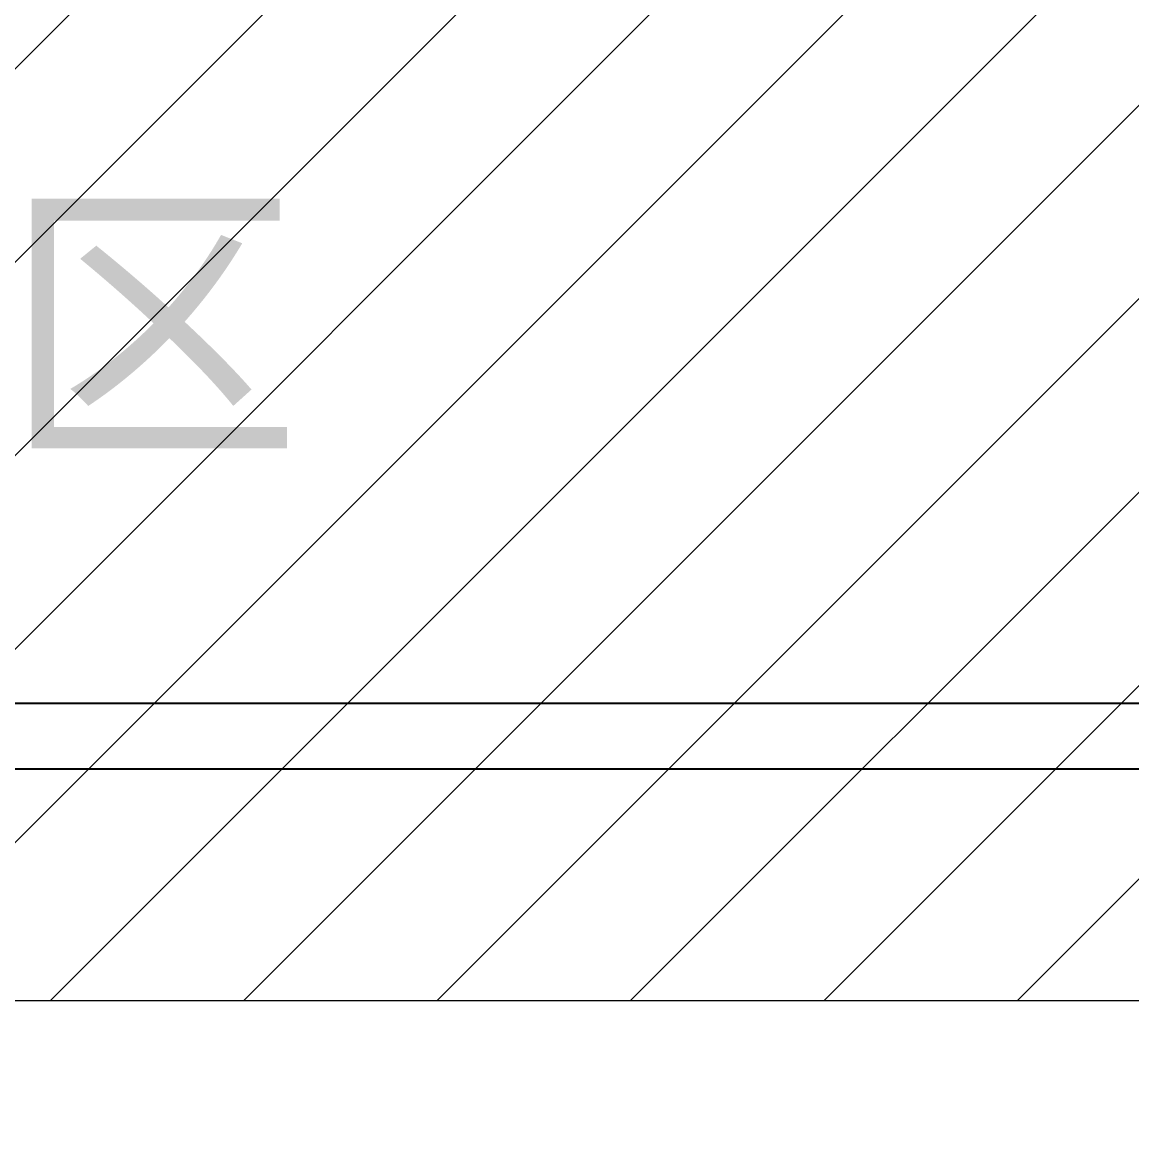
# Model space of a CAD drawing. Header units: inches. Extents: x 240 to 1407, y -538 to -118.
# Drawn here: x 1003.64 to 1008.71, y -369.65 to -364.55 of the extents above; entities that cross this region are included whole.
import ezdxf

# ---------------------------------------------------------------- set-up
doc = ezdxf.new("R2010")
doc.units = ezdxf.units.IN
doc.header["$LTSCALE"] = 1.21
doc.header["$MEASUREMENT"] = 0
doc.layers.get('0').update_dxf_attribs({"linetype": 'CONTINUOUS'})
for name, color, linetype in [('Cover lens', 6, 'CONTINUOUS'), ('标 注', 3, 'CONTINUOUS'), ('正保', 5, 'CONTINUOUS')]:
    doc.layers.add(name, color=color, linetype=linetype)
doc.styles.add('宋', font='')
doc.styles.get('宋').set_extended_font_data('SimSun')

msp = doc.modelspace()

# ---------------------------------------------------------------- hatches: boundary and pattern name
at = {"layer": '标 注', "lineweight": 5}
h = msp.add_hatch(dxfattribs=at)
h.set_pattern_fill('ANSI31', color=0, scale=5)
h.set_pattern_definition([(45, (162.5272, -99.22644), (-0.44194174, 0.44194174), [])])
h.paths.add_polyline_path([(1016.8437, -369.0229), (1016.8437, -364.1349), (988.9437, -364.1349), (988.9437, -368.5229, -0.414214), (988.4437, -369.0229)])
h.paths.add_polyline_path([(1016.8437, -364.1349), (1016.8437, -361.8649), (988.9437, -361.8649), (988.9437, -364.1349)])
h.paths.add_polyline_path([(1000.5106, -367.0539), (1005.2773, -367.0539), (1005.2773, -365.1316), (1000.5106, -365.1316)], flags=24)

# ---------------------------------------------------------------- linework, layer by layer
at = {"layer": 'Cover lens', "linetype": 'Continuous'}
msp.add_lwpolyline([(971.5074, -367.9649), (1034.3074, -367.9649, 0.414214), (1036.3074, -365.9649), (1036.3074, -255.5649, 0.414214), (1034.3074, -253.5649), (971.5074, -253.5649, 0.414214), (969.5074, -255.5649), (969.5074, -365.9649, 0.414214)], format="xyb", close=True, dxfattribs=at)
at = {"layer": '标 注', "color": 0, "lineweight": 5}
for q in [(1016.8437, -369.0229), (1017.3437, -369.0229)]:
    msp.add_line((988.4437, -369.0229), q, dxfattribs=at)
at = {"layer": '正保', "color": 1}
msp.add_lwpolyline([(1032.5517, -367.6649), (1034.3074, -367.6649, 0.414214), (1036.0074, -365.9649), (1036.0074, -255.5649, 0.414214), (1034.3074, -253.8649), (971.5074, -253.8649, 0.414214), (969.8074, -255.5649), (969.8074, -365.9649, 0.414214), (971.5074, -367.6649), (1026.5517, -367.6649, -0.414214), (1027.0517, -368.1649), (1027.0517, -371.6649), (1032.0517, -371.6649), (1032.0517, -368.1649, -0.414214)], format="xyb", close=True, dxfattribs=at)
at = {"layer": '正保'}
msp.add_lwpolyline([(1032.5517, -367.6649), (1034.3074, -367.6649, 0.414214), (1036.0074, -365.9649), (1036.0074, -255.5649, 0.414214), (1034.3074, -253.8649), (971.5074, -253.8649, 0.414214), (969.8074, -255.5649), (969.8074, -365.9649, 0.414214), (971.5074, -367.6649), (1026.5517, -367.6649, -0.414214), (1027.0517, -368.1649), (1027.0517, -373.6649), (1032.0517, -373.6649), (1032.0517, -368.1649, -0.414214)], format="xyb", close=True, dxfattribs=at)

# ---------------------------------------------------------------- texts
at = {"color": 30, "lineweight": 5, "insert": (1000.8273, -365.4316), "char_height": 1, "width": 8.848786, "attachment_point": 1, "style": '宋'}
msp.add_mtext('{\\C3;单层区}', dxfattribs=at)

doc.saveas('drawing.dxf')
